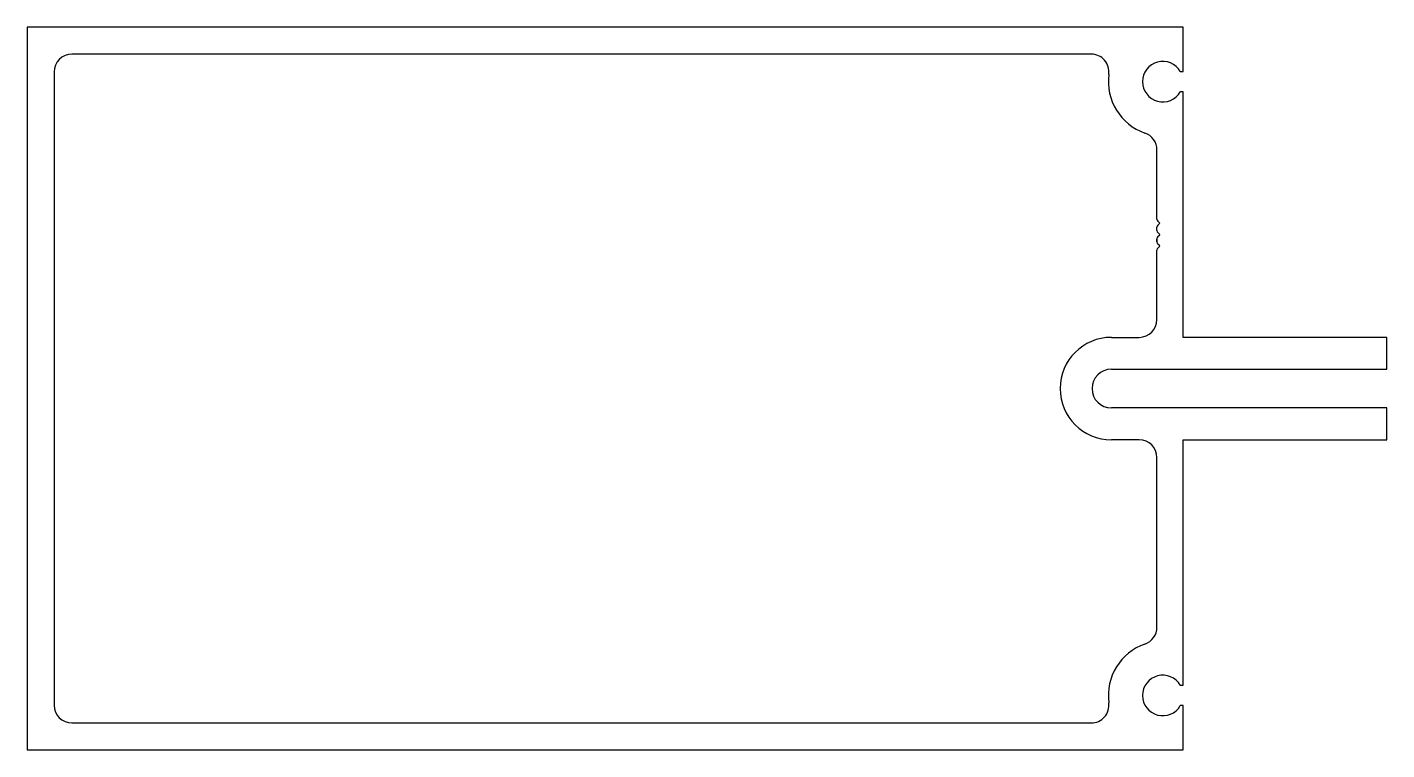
# Model space of a CAD drawing. Header units: inches. Extents: x -47 to 72, y 7 to 70.
import ezdxf

# ---------------------------------------------------------------- set-up
doc = ezdxf.new("R2010")
doc.units = ezdxf.units.IN
doc.header["$MEASUREMENT"] = 0
doc.layers.add('1', color=7, linetype='Continuous')

msp = doc.modelspace()

# ---------------------------------------------------------------- linework, layer by layer
at = {"color": 4}
for p, q in [((54.18, 70.34), (-47.42, 70.34)), ((-47.42, 70.34), (-47.42, 6.84)), ((54.18, 66.45), (54.18, 70.34)), ((53.94, 66.45), (54.18, 66.45)), ((54.18, 64.67), (53.94, 64.67)), ((54.18, 43.09), (54.18, 64.67)), ((72.1, 43.09), (54.18, 43.09)), ((72.1, 40.29), (72.1, 43.09)), ((47.88, 40.29), (72.1, 40.29)), ((72.1, 36.89), (47.88, 36.89)), ((72.1, 34.09), (72.1, 36.89)), ((54.18, 12.51), (54.18, 34.09)), ((54.18, 34.09), (72.1, 34.09)), ((53.94, 12.51), (54.18, 12.51)), ((54.18, 10.73), (53.94, 10.73)), ((54.18, 6.84), (54.18, 10.73)), ((-47.42, 6.84), (54.18, 6.84))]:
    msp.add_line(p, q, dxfattribs=at)
for centre, radius, start, end in [((52.4, 65.56), 1.78, 30, 330), ((47.88, 38.59), 1.7, 90, 180), ((47.88, 38.59), 1.7, 180, 270), ((52.4, 11.62), 1.78, 30, 330)]:
    msp.add_arc(centre, radius, start, end, dxfattribs=at)
at = {"layer": '1', "color": 6, "linetype": 'Continuous'}
for p, q in [((46.1, 67.98), (-43.49, 67.98)), ((-45.06, 66.41), (-45.06, 10.77)), ((51.89, 53.47), (51.89, 59.56)), ((51.89, 53.47), (51.89, 53.47)), ((51.89, 52.47), (51.89, 52.76)), ((52.13, 53.12), (51.96, 53.29)), ((51.96, 52.94), (52.13, 53.11)), ((51.89, 51.47), (51.89, 51.76)), ((51.89, 51.76), (51.89, 51.47)), ((51.89, 51.47), (51.89, 51.76)), ((51.89, 51.76), (51.89, 51.47)), ((51.89, 51.47), (51.89, 51.76)), ((52.13, 52.12), (51.96, 52.29)), ((51.96, 51.94), (52.13, 52.11)), ((51.89, 50.76), (51.89, 50.76)), ((51.89, 50.76), (51.89, 50.76)), ((51.89, 44.66), (51.89, 50.76)), ((52.13, 51.12), (51.96, 51.29)), ((51.96, 50.94), (52.13, 51.11)), ((47.88, 43.09), (50.32, 43.09)), ((43.38, 38.59), (43.38, 38.59)), ((50.32, 34.09), (47.88, 34.09)), ((51.89, 17.62), (51.89, 32.52)), ((-43.49, 9.2), (46.1, 9.2))]:
    msp.add_line(p, q, dxfattribs=at)
for centre, radius, start, end in [((-43.49, 66.41), 1.57, 90, 180), ((46.1, 66.41), 1.57, 352.3074, 90), ((52.4, 65.56), 4.78, 172.3074, 250.8793), ((50.32, 59.56), 1.57, 360, 70.8793), ((52.14, 53.47), 0.25, 180, 225), ((52.14, 52.76), 0.25, 135, 180), ((52.12, 53.11), 0.008, 315, 45), ((52.14, 52.47), 0.25, 180, 225), ((52.14, 51.76), 0.25, 135, 180), ((52.14, 51.47), 0.25, 180, 225), ((52.12, 52.11), 0.008, 315, 45), ((52.14, 50.76), 0.25, 135, 180), ((52.12, 51.11), 0.008, 315, 45), ((50.32, 44.66), 1.57, 270, 360), ((47.88, 38.59), 4.5, 90, 180), ((47.88, 38.59), 4.5, 180, 270), ((50.32, 32.52), 1.57, 0, 90), ((50.32, 17.62), 1.57, 289.1207, 360), ((52.4, 11.62), 4.78, 109.1207, 187.6926), ((-43.49, 10.77), 1.57, 180, 270), ((46.1, 10.77), 1.57, 270, 7.6926)]:
    msp.add_arc(centre, radius, start, end, dxfattribs=at)

doc.saveas('drawing.dxf')
